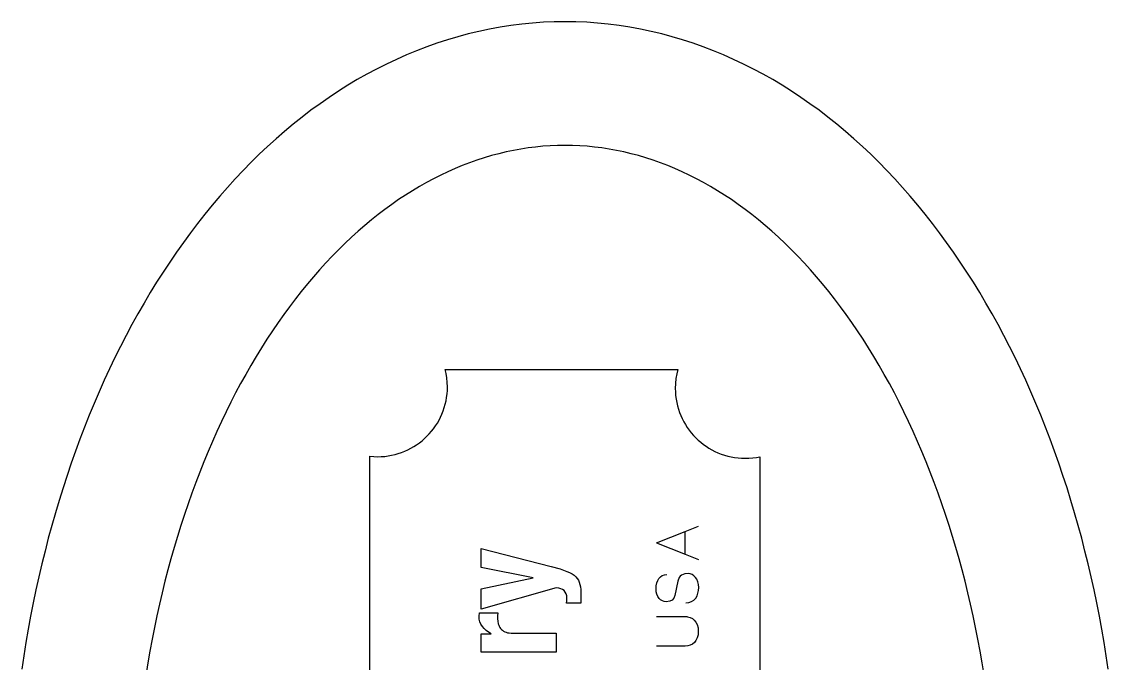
# Model space of a CAD drawing. Extents: x -128 to 128, y -84 to 84.
# Drawn here: x -80.88 to -34, y -16.04 to 11.64 of the extents above; entities that cross this region are included whole.
import ezdxf

# ---------------------------------------------------------------- set-up
doc = ezdxf.new("R2010")
doc.units = 0
doc.header["$MEASUREMENT"] = 0
doc.layers.get('0').update_dxf_attribs({"linetype": 'CONTINUOUS'})

msp = doc.modelspace()

# ---------------------------------------------------------------- linework, layer by layer
for p, q in [((-60.697, 11.326), (-61.156, 11.229)), ((-60.236, 11.41), (-60.697, 11.326)), ((-59.774, 11.481), (-60.236, 11.41)), ((-59.309, 11.54), (-59.774, 11.481)), ((-58.843, 11.585), (-59.309, 11.54)), ((-58.376, 11.618), (-58.843, 11.585)), ((-57.909, 11.638), (-58.376, 11.618)), ((-57.441, 11.644), (-57.909, 11.638)), ((-56.974, 11.638), (-57.441, 11.644)), ((-56.506, 11.618), (-56.974, 11.638)), ((-56.039, 11.585), (-56.506, 11.618)), ((-55.574, 11.54), (-56.039, 11.585)), ((-55.109, 11.481), (-55.574, 11.54)), ((-54.646, 11.41), (-55.109, 11.481)), ((-54.185, 11.326), (-54.646, 11.41)), ((-53.727, 11.229), (-54.185, 11.326)), ((-62.516, 10.865), (-62.964, 10.72)), ((-62.066, 10.999), (-62.516, 10.865)), ((-61.612, 11.12), (-62.066, 10.999)), ((-61.156, 11.229), (-61.612, 11.12)), ((-53.27, 11.12), (-53.727, 11.229)), ((-52.817, 10.999), (-53.27, 11.12)), ((-52.366, 10.865), (-52.817, 10.999)), ((-51.919, 10.72), (-52.366, 10.865)), ((-63.848, 10.393), (-64.284, 10.212)), ((-63.408, 10.562), (-63.848, 10.393)), ((-62.964, 10.72), (-63.408, 10.562)), ((-51.475, 10.562), (-51.919, 10.72)), ((-51.035, 10.393), (-51.475, 10.562)), ((-50.599, 10.212), (-51.035, 10.393)), ((-64.716, 10.021), (-65.144, 9.818)), ((-64.284, 10.212), (-64.716, 10.021)), ((-50.166, 10.021), (-50.599, 10.212)), ((-49.738, 9.818), (-50.166, 10.021)), ((-65.987, 9.38), (-66.402, 9.145)), ((-65.568, 9.604), (-65.987, 9.38)), ((-65.144, 9.818), (-65.568, 9.604)), ((-49.315, 9.604), (-49.738, 9.818)), ((-48.896, 9.38), (-49.315, 9.604)), ((-48.481, 9.145), (-48.896, 9.38)), ((-66.402, 9.145), (-66.811, 8.9)), ((-48.071, 8.9), (-48.481, 9.145)), ((-67.216, 8.645), (-67.616, 8.38)), ((-66.811, 8.9), (-67.216, 8.645)), ((-47.666, 8.645), (-48.071, 8.9)), ((-47.267, 8.38), (-47.666, 8.645)), ((-68.011, 8.105), (-68.401, 7.821)), ((-67.616, 8.38), (-68.011, 8.105)), ((-46.872, 8.105), (-47.267, 8.38)), ((-46.482, 7.821), (-46.872, 8.105)), ((-68.786, 7.527), (-69.165, 7.224)), ((-68.401, 7.821), (-68.786, 7.527)), ((-46.097, 7.527), (-46.482, 7.821)), ((-45.718, 7.224), (-46.097, 7.527)), ((-69.165, 7.224), (-69.539, 6.913)), ((-45.344, 6.913), (-45.718, 7.224)), ((-69.908, 6.592), (-70.271, 6.263)), ((-69.539, 6.913), (-69.908, 6.592)), ((-44.975, 6.592), (-45.344, 6.913)), ((-44.611, 6.263), (-44.975, 6.592)), ((-70.271, 6.263), (-70.629, 5.926)), ((-59.352, 6.149), (-59.669, 6.091)), ((-59.034, 6.198), (-59.352, 6.149)), ((-58.716, 6.238), (-59.034, 6.198)), ((-58.398, 6.269), (-58.716, 6.238)), ((-58.079, 6.292), (-58.398, 6.269)), ((-57.76, 6.305), (-58.079, 6.292)), ((-57.441, 6.31), (-57.76, 6.305)), ((-57.122, 6.305), (-57.441, 6.31)), ((-56.804, 6.292), (-57.122, 6.305)), ((-56.485, 6.269), (-56.804, 6.292)), ((-56.167, 6.238), (-56.485, 6.269)), ((-55.849, 6.198), (-56.167, 6.238)), ((-55.531, 6.149), (-55.849, 6.198)), ((-55.214, 6.091), (-55.531, 6.149)), ((-44.253, 5.926), (-44.611, 6.263)), ((-70.629, 5.926), (-70.982, 5.58)), ((-61.246, 5.669), (-61.559, 5.558)), ((-60.932, 5.771), (-61.246, 5.669)), ((-60.618, 5.865), (-60.932, 5.771)), ((-60.302, 5.949), (-60.618, 5.865)), ((-59.986, 6.025), (-60.302, 5.949)), ((-59.669, 6.091), (-59.986, 6.025)), ((-54.897, 6.025), (-55.214, 6.091)), ((-54.581, 5.949), (-54.897, 6.025)), ((-54.265, 5.865), (-54.581, 5.949)), ((-53.95, 5.771), (-54.265, 5.865)), ((-53.636, 5.669), (-53.95, 5.771)), ((-53.323, 5.558), (-53.636, 5.669)), ((-43.901, 5.58), (-44.253, 5.926)), ((-71.329, 5.226), (-71.671, 4.864)), ((-70.982, 5.58), (-71.329, 5.226)), ((-62.492, 5.172), (-62.8, 5.026)), ((-62.182, 5.31), (-62.492, 5.172)), ((-61.871, 5.438), (-62.182, 5.31)), ((-61.559, 5.558), (-61.871, 5.438)), ((-53.011, 5.438), (-53.323, 5.558)), ((-52.7, 5.31), (-53.011, 5.438)), ((-52.391, 5.172), (-52.7, 5.31)), ((-52.082, 5.026), (-52.391, 5.172)), ((-43.553, 5.226), (-43.901, 5.58)), ((-43.212, 4.864), (-43.553, 5.226)), ((-71.671, 4.864), (-72.007, 4.495)), ((-63.413, 4.707), (-63.717, 4.535)), ((-63.108, 4.871), (-63.413, 4.707)), ((-62.8, 5.026), (-63.108, 4.871)), ((-51.775, 4.871), (-52.082, 5.026)), ((-51.469, 4.707), (-51.775, 4.871)), ((-51.165, 4.535), (-51.469, 4.707)), ((-42.876, 4.495), (-43.212, 4.864)), ((-72.007, 4.495), (-72.338, 4.117)), ((-64.02, 4.354), (-64.32, 4.165)), ((-63.717, 4.535), (-64.02, 4.354)), ((-50.863, 4.354), (-51.165, 4.535)), ((-50.562, 4.165), (-50.863, 4.354)), ((-42.545, 4.117), (-42.876, 4.495)), ((-72.338, 4.117), (-72.663, 3.733)), ((-64.916, 3.76), (-65.211, 3.545)), ((-64.619, 3.967), (-64.916, 3.76)), ((-64.32, 4.165), (-64.619, 3.967)), ((-50.263, 3.967), (-50.562, 4.165)), ((-49.966, 3.76), (-50.263, 3.967)), ((-49.671, 3.545), (-49.966, 3.76)), ((-42.22, 3.733), (-42.545, 4.117)), ((-72.982, 3.34), (-73.296, 2.941)), ((-72.663, 3.733), (-72.982, 3.34)), ((-65.504, 3.321), (-65.795, 3.09)), ((-65.211, 3.545), (-65.504, 3.321)), ((-49.379, 3.321), (-49.671, 3.545)), ((-49.088, 3.09), (-49.379, 3.321)), ((-41.9, 3.34), (-42.22, 3.733)), ((-41.587, 2.941), (-41.9, 3.34)), ((-73.296, 2.941), (-73.604, 2.534)), ((-66.083, 2.85), (-66.369, 2.601)), ((-65.795, 3.09), (-66.083, 2.85)), ((-48.8, 2.85), (-49.088, 3.09)), ((-48.514, 2.601), (-48.8, 2.85)), ((-41.278, 2.534), (-41.587, 2.941)), ((-73.604, 2.534), (-73.907, 2.121)), ((-66.652, 2.345), (-66.933, 2.08)), ((-66.369, 2.601), (-66.652, 2.345)), ((-48.231, 2.345), (-48.514, 2.601)), ((-47.95, 2.08), (-48.231, 2.345)), ((-40.976, 2.121), (-41.278, 2.534)), ((-73.907, 2.121), (-74.204, 1.7)), ((-66.933, 2.08), (-67.211, 1.808)), ((-47.672, 1.808), (-47.95, 2.08)), ((-40.679, 1.7), (-40.976, 2.121)), ((-74.204, 1.7), (-74.495, 1.273)), ((-67.486, 1.527), (-67.758, 1.239)), ((-67.211, 1.808), (-67.486, 1.527)), ((-47.397, 1.527), (-47.672, 1.808)), ((-47.124, 1.239), (-47.397, 1.527)), ((-40.388, 1.273), (-40.679, 1.7)), ((-74.495, 1.273), (-74.781, 0.84)), ((-68.028, 0.942), (-68.294, 0.639)), ((-67.758, 1.239), (-68.028, 0.942)), ((-46.855, 0.942), (-47.124, 1.239)), ((-46.589, 0.639), (-46.855, 0.942)), ((-40.102, 0.84), (-40.388, 1.273)), ((-74.781, 0.84), (-75.061, 0.4)), ((-68.294, 0.639), (-68.557, 0.327)), ((-46.326, 0.327), (-46.589, 0.639)), ((-39.822, 0.4), (-40.102, 0.84)), ((-75.061, 0.4), (-75.335, -0.047)), ((-68.817, 0.008), (-69.073, -0.318)), ((-68.557, 0.327), (-68.817, 0.008)), ((-46.066, 0.008), (-46.326, 0.327)), ((-45.809, -0.318), (-46.066, 0.008)), ((-39.548, -0.047), (-39.822, 0.4)), ((-75.335, -0.047), (-75.603, -0.499)), ((-69.073, -0.318), (-69.327, -0.652)), ((-45.556, -0.652), (-45.809, -0.318)), ((-39.28, -0.499), (-39.548, -0.047)), ((-75.603, -0.499), (-75.866, -0.958)), ((-69.327, -0.652), (-69.576, -0.993)), ((-45.307, -0.993), (-45.556, -0.652)), ((-39.017, -0.958), (-39.28, -0.499)), ((-75.866, -0.958), (-76.122, -1.422)), ((-69.822, -1.341), (-70.064, -1.697)), ((-69.576, -0.993), (-69.822, -1.341)), ((-45.061, -1.341), (-45.307, -0.993)), ((-44.818, -1.697), (-45.061, -1.341)), ((-38.76, -1.422), (-39.017, -0.958)), ((-76.122, -1.422), (-76.373, -1.892)), ((-70.064, -1.697), (-70.303, -2.059)), ((-44.58, -2.059), (-44.818, -1.697)), ((-38.509, -1.892), (-38.76, -1.422)), ((-76.373, -1.892), (-76.619, -2.368)), ((-70.303, -2.059), (-70.537, -2.427)), ((-44.345, -2.427), (-44.58, -2.059)), ((-38.264, -2.368), (-38.509, -1.892)), ((-76.619, -2.368), (-76.858, -2.849)), ((-70.768, -2.803), (-70.995, -3.185)), ((-70.537, -2.427), (-70.768, -2.803)), ((-44.115, -2.803), (-44.345, -2.427)), ((-43.888, -3.185), (-44.115, -2.803)), ((-38.025, -2.849), (-38.264, -2.368)), ((-76.858, -2.849), (-77.091, -3.336)), ((-70.995, -3.185), (-71.217, -3.574)), ((-43.666, -3.574), (-43.888, -3.185)), ((-37.791, -3.336), (-38.025, -2.849)), ((-77.091, -3.336), (-77.319, -3.828)), ((-71.217, -3.574), (-71.435, -3.969)), ((-62.567, -3.54), (-62.608, -3.357)), ((-62.608, -3.357), (-52.571, -3.357)), ((-62.537, -3.726), (-62.567, -3.54)), ((-62.519, -3.917), (-62.537, -3.726)), ((-52.62, -3.555), (-52.655, -3.758)), ((-52.571, -3.357), (-52.62, -3.555)), ((-43.447, -3.969), (-43.666, -3.574)), ((-37.564, -3.828), (-37.791, -3.336)), ((-77.319, -3.828), (-77.541, -4.326)), ((-71.435, -3.969), (-71.65, -4.37)), ((-62.513, -4.11), (-62.519, -3.917)), ((-62.517, -4.266), (-62.513, -4.11)), ((-52.677, -3.965), (-52.684, -4.177)), ((-52.684, -4.177), (-52.68, -4.332)), ((-52.655, -3.758), (-52.677, -3.965)), ((-43.233, -4.37), (-43.447, -3.969)), ((-37.342, -4.326), (-37.564, -3.828)), ((-77.541, -4.326), (-77.756, -4.828)), ((-71.65, -4.37), (-71.859, -4.777)), ((-62.574, -4.719), (-62.547, -4.57)), ((-62.547, -4.57), (-62.528, -4.419)), ((-62.528, -4.419), (-62.517, -4.266)), ((-52.68, -4.332), (-52.668, -4.485)), ((-52.668, -4.485), (-52.649, -4.636)), ((-52.649, -4.636), (-52.623, -4.784)), ((-43.023, -4.777), (-43.233, -4.37)), ((-37.126, -4.828), (-37.342, -4.326)), ((-77.756, -4.828), (-77.966, -5.335)), ((-71.859, -4.777), (-72.065, -5.19)), ((-62.75, -5.285), (-62.696, -5.148)), ((-62.696, -5.148), (-62.648, -5.008)), ((-62.648, -5.008), (-62.608, -4.865)), ((-62.608, -4.865), (-62.574, -4.719)), ((-52.623, -4.784), (-52.589, -4.93)), ((-52.589, -4.93), (-52.548, -5.073)), ((-52.548, -5.073), (-52.501, -5.213)), ((-42.818, -5.19), (-43.023, -4.777)), ((-36.917, -5.335), (-37.126, -4.828)), ((-77.966, -5.335), (-78.17, -5.847)), ((-72.266, -5.609), (-72.462, -6.034)), ((-72.065, -5.19), (-72.266, -5.609)), ((-62.949, -5.675), (-62.877, -5.549)), ((-62.877, -5.549), (-62.81, -5.419)), ((-62.81, -5.419), (-62.75, -5.285)), ((-52.501, -5.213), (-52.447, -5.35)), ((-52.447, -5.35), (-52.386, -5.484)), ((-52.386, -5.484), (-52.32, -5.614)), ((-52.32, -5.614), (-52.247, -5.74)), ((-42.617, -5.609), (-42.818, -5.19)), ((-42.42, -6.034), (-42.617, -5.609)), ((-36.713, -5.847), (-36.917, -5.335)), ((-78.17, -5.847), (-78.368, -6.363)), ((-72.462, -6.034), (-72.654, -6.464)), ((-63.296, -6.139), (-63.201, -6.03)), ((-63.201, -6.03), (-63.112, -5.916)), ((-63.112, -5.916), (-63.028, -5.797)), ((-63.028, -5.797), (-62.949, -5.675)), ((-52.247, -5.74), (-52.169, -5.862)), ((-52.169, -5.862), (-52.085, -5.981)), ((-52.085, -5.981), (-51.995, -6.094)), ((-42.229, -6.464), (-42.42, -6.034)), ((-36.515, -6.363), (-36.713, -5.847)), ((-78.368, -6.363), (-78.559, -6.884)), ((-72.654, -6.464), (-72.841, -6.9)), ((-63.842, -6.612), (-63.724, -6.528)), ((-63.724, -6.528), (-63.61, -6.438)), ((-63.61, -6.438), (-63.501, -6.344)), ((-63.501, -6.344), (-63.396, -6.244)), ((-63.396, -6.244), (-63.296, -6.139)), ((-51.995, -6.094), (-51.9, -6.204)), ((-51.9, -6.204), (-51.8, -6.309)), ((-51.8, -6.309), (-51.695, -6.408)), ((-51.695, -6.408), (-51.586, -6.503)), ((-51.586, -6.503), (-51.472, -6.593)), ((-42.041, -6.9), (-42.229, -6.464)), ((-36.323, -6.884), (-36.515, -6.363)), ((-78.559, -6.884), (-78.745, -7.409)), ((-72.841, -6.9), (-73.024, -7.341)), ((-64.775, -7.032), (-64.632, -6.991)), ((-64.632, -6.991), (-64.492, -6.944)), ((-64.492, -6.944), (-64.355, -6.89)), ((-64.355, -6.89), (-64.221, -6.829)), ((-64.221, -6.829), (-64.091, -6.763)), ((-64.091, -6.763), (-63.965, -6.69)), ((-63.965, -6.69), (-63.842, -6.612)), ((-51.472, -6.593), (-51.354, -6.677)), ((-51.354, -6.677), (-51.231, -6.755)), ((-51.231, -6.755), (-51.105, -6.828)), ((-51.105, -6.828), (-50.975, -6.894)), ((-50.975, -6.894), (-50.841, -6.955)), ((-50.841, -6.955), (-50.704, -7.009)), ((-50.704, -7.009), (-50.564, -7.056)), ((-41.859, -7.341), (-42.041, -6.9)), ((-36.137, -7.409), (-36.323, -6.884)), ((-78.745, -7.409), (-78.925, -7.939)), ((-73.024, -7.341), (-73.201, -7.787)), ((-65.857, -40.678), (-65.857, -7.109)), ((-65.857, -7.109), (-65.694, -7.122)), ((-65.694, -7.122), (-65.528, -7.126)), ((-65.528, -7.126), (-65.373, -7.123)), ((-65.373, -7.123), (-65.22, -7.111)), ((-65.22, -7.111), (-65.069, -7.092)), ((-65.069, -7.092), (-64.921, -7.065)), ((-64.921, -7.065), (-64.775, -7.032)), ((-50.564, -7.056), (-50.42, -7.097)), ((-50.42, -7.097), (-50.274, -7.13)), ((-50.274, -7.13), (-50.126, -7.157)), ((-50.126, -7.157), (-49.975, -7.176)), ((-49.975, -7.176), (-49.821, -7.188)), ((-49.821, -7.188), (-49.666, -7.192)), ((-49.666, -7.192), (-49.504, -7.188)), ((-49.504, -7.188), (-49.344, -7.175)), ((-49.344, -7.175), (-49.186, -7.154)), ((-49.186, -7.154), (-49.03, -7.125)), ((-49.03, -7.125), (-49.03, -40.676)), ((-41.681, -7.787), (-41.859, -7.341)), ((-35.958, -7.939), (-36.137, -7.409)), ((-78.925, -7.939), (-79.098, -8.472)), ((-73.201, -7.787), (-73.374, -8.238)), ((-41.509, -8.238), (-41.681, -7.787)), ((-35.784, -8.472), (-35.958, -7.939)), ((-73.374, -8.238), (-73.542, -8.694)), ((-41.341, -8.694), (-41.509, -8.238)), ((-79.098, -8.472), (-79.266, -9.01)), ((-73.542, -8.694), (-73.705, -9.155)), ((-41.178, -9.155), (-41.341, -8.694)), ((-35.617, -9.01), (-35.784, -8.472)), ((-79.266, -9.01), (-79.427, -9.551)), ((-73.705, -9.155), (-73.863, -9.621)), ((-41.02, -9.621), (-41.178, -9.155)), ((-35.455, -9.551), (-35.617, -9.01)), ((-79.427, -9.551), (-79.582, -10.096)), ((-73.863, -9.621), (-74.016, -10.091)), ((-40.867, -10.091), (-41.02, -9.621)), ((-35.3, -10.096), (-35.455, -9.551)), ((-79.582, -10.096), (-79.732, -10.644)), ((-74.016, -10.091), (-74.164, -10.565)), ((-52.257, -10.347), (-51.687, -10.119)), ((-40.719, -10.565), (-40.867, -10.091)), ((-35.151, -10.644), (-35.3, -10.096)), ((-79.732, -10.644), (-79.874, -11.196)), ((-74.164, -10.565), (-74.306, -11.043)), ((-53.496, -10.839), (-52.257, -10.347)), ((-52.257, -11.33), (-52.257, -10.347)), ((-40.576, -11.043), (-40.719, -10.565)), ((-35.008, -11.196), (-35.151, -10.644)), ((-79.874, -11.196), (-80.011, -11.751)), ((-74.306, -11.043), (-74.444, -11.526)), ((-61.063, -11.912), (-61.063, -11.08)), ((-61.063, -11.08), (-58.034, -11.864)), ((-53.496, -10.839), (-52.257, -11.33)), ((-40.439, -11.526), (-40.576, -11.043)), ((-34.872, -11.751), (-35.008, -11.196)), ((-74.444, -11.526), (-74.576, -12.012)), ((-52.257, -11.33), (-51.687, -11.556)), ((-40.307, -12.012), (-40.439, -11.526)), ((-80.011, -11.751), (-80.141, -12.309)), ((-74.576, -12.012), (-74.703, -12.502)), ((-58.819, -12.347), (-61.063, -11.912)), ((-58.034, -11.864), (-57.657, -11.969)), ((-57.657, -11.969), (-57.5, -12.021)), ((-57.5, -12.021), (-57.361, -12.073)), ((-57.361, -12.073), (-57.241, -12.127)), ((-57.241, -12.127), (-57.137, -12.183)), ((-57.137, -12.183), (-57.048, -12.243)), ((-52.278, -12.182), (-52.411, -12.241)), ((-52.124, -12.165), (-52.278, -12.182)), ((-52.041, -12.178), (-52.124, -12.165)), ((-51.96, -12.211), (-52.041, -12.178)), ((-40.18, -12.502), (-40.307, -12.012)), ((-34.741, -12.309), (-34.872, -11.751)), ((-80.141, -12.309), (-80.266, -12.87)), ((-74.703, -12.502), (-74.824, -12.995)), ((-61.063, -12.83), (-58.819, -12.347)), ((-57.048, -12.243), (-56.974, -12.308)), ((-56.974, -12.308), (-56.913, -12.378)), ((-56.913, -12.378), (-56.864, -12.455)), ((-56.864, -12.455), (-56.826, -12.54)), ((-56.826, -12.54), (-56.797, -12.633)), ((-56.797, -12.633), (-56.777, -12.736)), ((-53.505, -12.695), (-53.481, -12.575)), ((-53.481, -12.575), (-53.443, -12.469)), ((-53.443, -12.469), (-53.39, -12.379)), ((-53.39, -12.379), (-53.323, -12.306)), ((-53.323, -12.306), (-53.243, -12.252)), ((-53.243, -12.252), (-53.15, -12.22)), ((-53.15, -12.22), (-53.044, -12.211)), ((-52.568, -12.494), (-52.7, -13.108)), ((-52.511, -12.344), (-52.568, -12.494)), ((-52.466, -12.287), (-52.511, -12.344)), ((-52.411, -12.241), (-52.466, -12.287)), ((-51.883, -12.262), (-51.96, -12.211)), ((-51.814, -12.331), (-51.883, -12.262)), ((-51.757, -12.417), (-51.814, -12.331)), ((-51.711, -12.519), (-51.757, -12.417)), ((-51.682, -12.636), (-51.711, -12.519)), ((-51.673, -12.765), (-51.682, -12.636)), ((-40.059, -12.995), (-40.18, -12.502)), ((-34.617, -12.87), (-34.741, -12.309)), ((-80.266, -12.87), (-80.384, -13.434)), ((-74.824, -12.995), (-74.94, -13.492)), ((-57.817, -12.787), (-61.063, -13.698)), ((-61.063, -13.698), (-61.063, -12.83)), ((-57.714, -12.801), (-57.817, -12.787)), ((-57.623, -12.824), (-57.714, -12.801)), ((-57.545, -12.858), (-57.623, -12.824)), ((-57.48, -12.904), (-57.545, -12.858)), ((-57.428, -12.964), (-57.48, -12.904)), ((-57.39, -13.038), (-57.428, -12.964)), ((-57.367, -13.128), (-57.39, -13.038)), ((-56.777, -12.736), (-56.764, -12.849)), ((-56.764, -12.849), (-56.755, -13.113)), ((-56.755, -13.113), (-56.755, -13.451)), ((-53.513, -12.825), (-53.505, -12.695)), ((-53.504, -12.952), (-53.513, -12.825)), ((-53.478, -13.064), (-53.504, -12.952)), ((-53.436, -13.16), (-53.478, -13.064)), ((-52.7, -13.108), (-52.744, -13.226)), ((-51.744, -13.133), (-51.704, -13.02)), ((-51.704, -13.02), (-51.68, -12.896)), ((-51.68, -12.896), (-51.673, -12.765)), ((-39.942, -13.492), (-40.059, -12.995)), ((-34.499, -13.434), (-34.617, -12.87)), ((-80.384, -13.434), (-80.495, -14.001)), ((-74.94, -13.492), (-75.051, -13.993)), ((-57.377, -13.451), (-57.363, -13.342)), ((-56.755, -13.451), (-57.377, -13.451)), ((-57.359, -13.234), (-57.367, -13.128)), ((-57.363, -13.342), (-57.359, -13.234)), ((-53.382, -13.24), (-53.436, -13.16)), ((-53.317, -13.303), (-53.382, -13.24)), ((-53.242, -13.348), (-53.317, -13.303)), ((-53.16, -13.375), (-53.242, -13.348)), ((-53.074, -13.384), (-53.16, -13.375)), ((-52.92, -13.366), (-53.074, -13.384)), ((-52.813, -13.313), (-52.92, -13.366)), ((-52.744, -13.226), (-52.813, -13.313)), ((-52.234, -13.429), (-52.095, -13.416)), ((-52.095, -13.416), (-51.977, -13.375)), ((-51.977, -13.375), (-51.88, -13.312)), ((-51.88, -13.312), (-51.803, -13.231)), ((-51.803, -13.231), (-51.744, -13.133)), ((-39.832, -13.993), (-39.942, -13.492)), ((-34.387, -14.001), (-34.499, -13.434)), ((-80.495, -14.001), (-80.601, -14.57)), ((-75.051, -13.993), (-75.156, -14.496)), ((-61.147, -14.011), (-61.135, -13.86)), ((-61.138, -14.135), (-61.147, -14.011)), ((-61.135, -13.86), (-60.339, -13.86)), ((-60.347, -13.99), (-60.351, -14.12)), ((-60.339, -13.86), (-60.347, -13.99)), ((-52.262, -14.031), (-53.498, -14.031)), ((-52.151, -14.04), (-52.262, -14.031)), ((-52.151, -14.04), (-52.045, -14.067)), ((-39.726, -14.496), (-39.832, -13.993)), ((-34.282, -14.57), (-34.387, -14.001)), ((-75.156, -14.496), (-75.256, -15.002)), ((-61.11, -14.249), (-61.138, -14.135)), ((-61.066, -14.354), (-61.11, -14.249)), ((-61.006, -14.451), (-61.066, -14.354)), ((-60.931, -14.539), (-61.006, -14.451)), ((-60.351, -14.12), (-60.344, -14.229)), ((-60.344, -14.229), (-60.321, -14.338)), ((-60.321, -14.338), (-60.303, -14.391)), ((-60.303, -14.391), (-60.28, -14.442)), ((-60.28, -14.442), (-60.253, -14.49)), ((-60.253, -14.49), (-60.221, -14.536)), ((-52.045, -14.067), (-51.947, -14.114)), ((-51.947, -14.114), (-51.862, -14.179)), ((-51.862, -14.179), (-51.791, -14.265)), ((-51.791, -14.265), (-51.736, -14.373)), ((-51.736, -14.373), (-51.701, -14.504)), ((-51.701, -14.504), (-51.69, -14.658)), ((-39.627, -15.002), (-39.726, -14.496)), ((-80.601, -14.57), (-80.7, -15.141)), ((-61.063, -14.771), (-60.628, -14.771)), ((-61.063, -15.567), (-61.063, -14.771)), ((-60.842, -14.619), (-60.931, -14.539)), ((-60.741, -14.693), (-60.842, -14.619)), ((-60.628, -14.771), (-60.741, -14.693)), ((-60.221, -14.536), (-60.184, -14.578)), ((-60.184, -14.578), (-60.142, -14.617)), ((-60.142, -14.617), (-60.094, -14.65)), ((-60.094, -14.65), (-60.041, -14.679)), ((-60.041, -14.679), (-59.981, -14.703)), ((-59.981, -14.703), (-59.916, -14.72)), ((-59.916, -14.72), (-59.844, -14.731)), ((-59.844, -14.731), (-59.766, -14.735)), ((-59.766, -14.735), (-57.817, -14.735)), ((-57.817, -14.735), (-57.817, -15.567)), ((-51.737, -14.945), (-51.79, -15.056)), ((-51.703, -14.812), (-51.737, -14.945)), ((-51.69, -14.658), (-51.703, -14.812)), ((-34.183, -15.141), (-34.282, -14.57)), ((-80.7, -15.141), (-80.792, -15.715)), ((-75.256, -15.002), (-75.35, -15.511)), ((-52.262, -15.302), (-53.498, -15.302)), ((-52.146, -15.293), (-52.262, -15.302)), ((-52.038, -15.263), (-52.146, -15.293)), ((-51.942, -15.215), (-52.038, -15.263)), ((-51.859, -15.146), (-51.942, -15.215)), ((-51.79, -15.056), (-51.859, -15.146)), ((-39.532, -15.511), (-39.627, -15.002)), ((-34.09, -15.715), (-34.183, -15.141)), ((-80.792, -15.715), (-80.879, -16.291)), ((-75.35, -15.511), (-75.439, -16.023)), ((-57.817, -15.567), (-61.063, -15.567)), ((-39.444, -16.023), (-39.532, -15.511)), ((-34.004, -16.291), (-34.09, -15.715)), ((-75.439, -16.023), (-75.5, -16.4)), ((-39.361, -16.537), (-39.444, -16.023))]:
    msp.add_line(p, q)

doc.saveas('drawing.dxf')
